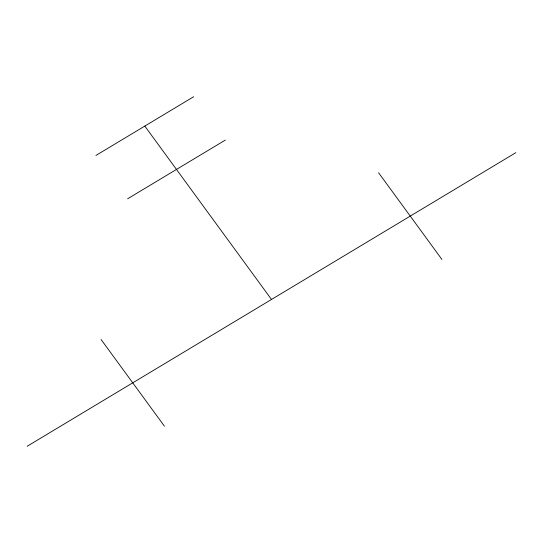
<?xml version="1.0" encoding="UTF-8"?>
<svg xmlns="http://www.w3.org/2000/svg" width="543" height="543" viewBox="0 0 543 543"><rect width="100%" height="100%" fill="white"/><g stroke="black" fill="none" stroke-linecap="round" stroke-linejoin="round"><path stroke-width="0.81" d="M95.935 155.447L193.675 96.722M127.612 198.792L225.352 140.067M27.15 446.278L515.85 152.651M378.58 172.749L441.927 259.445M144.805 126.085L271.5 299.464M101.073 339.49L164.42 426.18"/></g></svg>
